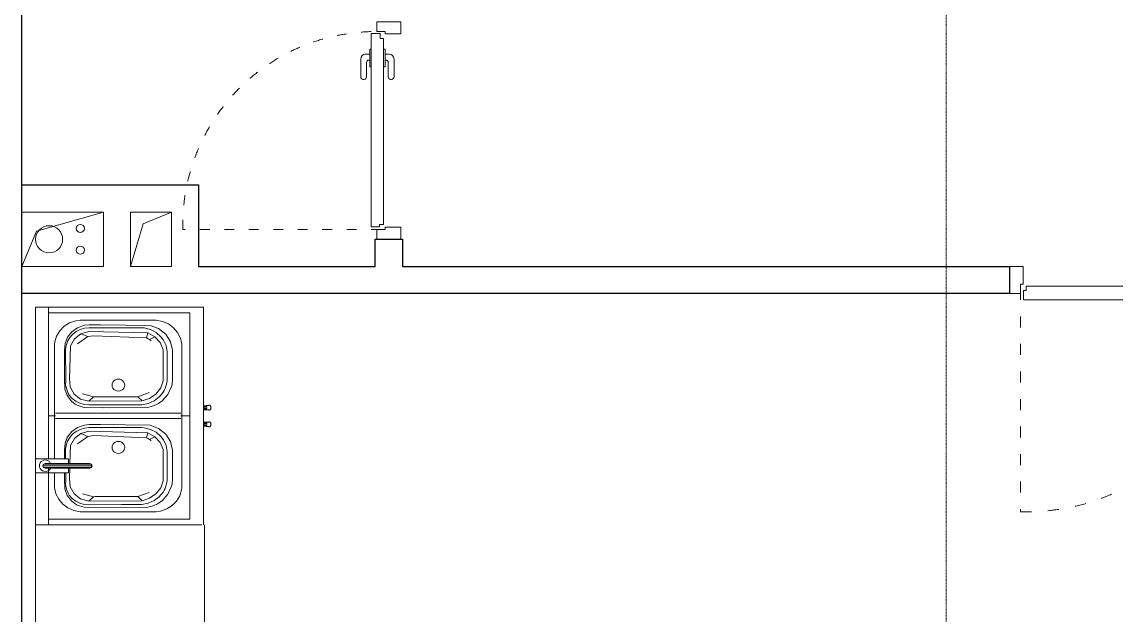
# Model space of a CAD drawing. Header units: millimetres. Extents: x 220309 to 250673, y 235861 to 255830.
# Drawn here: x 239499 to 243524, y 242315 to 244498 of the extents above; entities that cross this region are included whole.
import ezdxf

# ---------------------------------------------------------------- set-up
doc = ezdxf.new("R2010")
doc.units = ezdxf.units.MM
doc.linetypes.add('ACAD_ISO03W100', pattern=[30, 12, -18])
doc.linetypes.add('DASHDOTX2', pattern=[2, 1, -0.5, 0, -0.5])
for name, color, linetype, lineweight in [('Axes', 40, 'DASHDOTX2', 9), ('canel', 4, 'Continuous', 9), ('Door', 59, 'Continuous', 9), ('furniture', 46, 'Continuous', 9), ('Shaft', 7, 'Continuous', 9), ('Wall', 5, 'Continuous', 30)]:
    doc.layers.add(name, color=color, linetype=linetype, lineweight=lineweight)

# ---------------------------------------------------------------- blocks, each defined once
blk = doc.blocks.new('q1')
at = {"layer": 'Door', "lineweight": 9}
for p, q in [((-680.8983803042584, 70.03695458360542), (-680.8983803042584, 85.97032976709832)), ((-663.1206025267393, 103.7481075432204), (-597.3866007966362, 103.7481075432204)), ((-659.6067518843711, 73.55919773132135), (-659.6067518843711, 70.03695458360542)), ((-597.3866007966362, 82.4480866193824), (-650.7178629958444, 82.4480866193824)), ((-588.4977119076439, 94.85921865515934), (-588.4977119076439, 91.33697550744341)), ((-45.3186268131621, 64.6073445864073), (-756.6545254928433, 64.60734458640746)), ((-756.6545254928433, 64.60734458640746), (-756.6544444384426, 31.82689241320423)), ((-699.8467512512952, 64.79669883475233), (-699.8467512512952, 70.03695458360542)), ((-699.8467512512952, 70.03695458360542), (-635.076889256984, 70.03695458360542)), ((-635.076889256984, 70.03695458360542), (-635.076889256984, 64.79669883475233)), ((-45.3186268131621, 64.6073445864073), (-45.31862681316211, 34.32070844993508)), ((-756.6544444384426, 31.82689241320423), (-738.8766666609235, 31.82697345503203)), ((-738.8766666609235, 31.82697345503203), (-738.8765451093577, 20.16290014237693)), ((-54.20751570168883, 20.16290014237678), (-738.8765451093577, 20.16290014237693)), ((-699.8467512512952, 14.0489589553379), (-699.8467512512952, 20.16290014237692)), ((-635.076889256984, 14.04895895533789), (-699.8467512512952, 14.0489589553379)), ((-680.8983803042584, 14.0489589553379), (-680.8983803042584, -1.057007424528102)), ((-659.6067518843711, 11.35412461124886), (-659.6067518843711, 14.04895895533789)), ((-597.3866007966362, 2.465235721325161), (-650.7178629958444, 2.465235721325172)), ((-635.076889256984, 20.11662350595522), (-635.076889256984, 14.04895895533789)), ((-45.31862681316211, 34.32070844993508), (-54.20751570168882, 34.32070844993508)), ((-54.20751570168882, 34.32070844993508), (-54.20751570168883, 20.16290014237678)), ((-663.1206025267393, -18.83478520251284), (-597.3866007966362, -18.83478520251286)), ((-588.4977119076439, -9.945896314451815), (-588.4977119076439, -6.423653166735889))]:
    blk.add_line(p, q, dxfattribs=at)
at = {"layer": 'Door', "linetype": 'ACAD_ISO03W100', "lineweight": 9, "ltscale": 3}
blk.add_lwpolyline([(-35.55555555596948, 29.02521916665137), (-35.55555555596948, 757.9042582325454)], dxfattribs=at)
at = {"layer": 'Door', "lineweight": 9}
for points in [[(-799.9999999925494, 44.44444444403052), (-764.4444444365799, 44.44444444403052), (-764.4444444365799, 13.60599388927221), (-755.5555555485189, 13.60599388927221), (-755.5555555485189, -44.44444444403053), (-799.9999999925494, -44.44444444403052)], [(0, 44.44444444403052), (-35.55555555596948, 44.44444444403052), (-35.55555555596948, 13.60599388927221), (-44.44444444403052, 13.60599388927221), (-44.44444444403052, -44.44444444403053), (0, -44.44444444403052)]]:
    blk.add_lwpolyline(points, close=True, dxfattribs=at)
at = {"layer": 'Door', "linetype": 'ACAD_ISO03W100', "lineweight": 9, "ltscale": 3}
blk.add_arc((-53.33798130787909, 47.01552033424377), 711.1111111044901, 88.56708164784959, 180.2071576609103, dxfattribs=at)
at = {"layer": 'Door', "lineweight": 9}
for centre, radius, start, end in [((-663.1206025267393, 85.97032976709832), 17.77777777761221, 90, 180), ((-650.7178629958444, 73.55919773132135), 8.888888888806106, 90, 180), ((-597.3866007966362, 94.85921865515937), 8.888888888806106, 0, 90), ((-597.3866007966362, 91.33697550744344), 8.888888888806106, 270, 0), ((-650.7178629958444, 11.35412461124886), 8.888888888806106, 180, 270), ((-597.3866007966362, -6.423653166735887), 8.888888888806106, 0, 90), ((-663.1206025267393, -1.057007424528106), 17.77777777761221, 180, 270), ((-597.3866007966362, -9.945896314451813), 8.888888888806106, 270, 0)]:
    blk.add_arc(centre, radius, start, end, dxfattribs=at)
blk = doc.blocks.new('1151')
at = {"color": 0}
for p, q in [((1606.424703599885, 173.1057372000068), (-1589.716710201465, 173.105737199774)), ((806.4247035998851, -438.8671583989635), (806.4247035998851, 173.1057372000068)), ((997.7809507995844, 51.59317679982632), (997.7809507995844, 173.1057372000068)), ((1049.106320000254, 51.59214000031352), (1049.106320000254, 173.1057372000068)), ((1606.424703599885, -445.3325243992731), (1606.424703599885, 173.1057372000068)), ((1015.665080799721, 125.5330547997728), (806.4247035998851, 125.5330547997728)), ((827.2589079998434, -394.1969111990184), (827.2589079998434, 125.5330547997728)), ((1002.057891200297, 137.1588228000328), (1002.78658880014, 142.6959287999198)), ((1002.78658880014, 131.622742800042), (1002.057891200297, 137.1588228000328)), ((1002.78658880014, 142.6959287999198), (1004.923260799609, 147.8555532004684)), ((1004.923260799609, 126.4633667999879), (1002.78658880014, 131.622742800042)), ((1004.923260799609, 147.8555532004684), (1008.321642800234, 152.2851948002353)), ((1008.321642800234, 122.0324507998303), (1004.923260799609, 126.4633667999879)), ((1008.321642800234, 152.2851948002353), (1012.751273600385, 155.6853695996106)), ((1014.889230799861, 116.992689969833), (1008.321642800234, 122.0324507998303)), ((1012.751273600385, 155.6853695996106), (1017.908586800098, 157.8223008001223)), ((1014.876357199624, 77.81358959991485), (1014.876357199624, 137.1318995950278)), ((1014.889230799861, 137.1629376001656), (1017.397206800059, 143.2096199998632)), ((1017.397206800059, 143.2096199998632), (1016.349984800443, 140.6846556002274)), ((1017.38355560042, 94.56962759979069), (1017.38355560042, 143.2073737023165)), ((1017.397206800059, 143.2096199998632), (1023.44672960043, 145.7145071998239)), ((1017.908586800098, 157.8223008001223), (1023.44672960043, 158.5509983999655)), ((1023.44672960043, 145.7145071998239), (1020.273397999816, 144.40232880041)), ((1023.433078399859, 95.68431720044464), (1023.433078399859, 145.7088624035241)), ((1023.44672960043, 158.5509983999655), (1028.97868399974, 157.8223008001223)), ((1023.44672960043, 145.7145071998239), (1029.494438000023, 143.2075680000708)), ((1029.494438000023, 143.2075680000708), (1026.501358400099, 144.4489307999611)), ((1028.97868399974, 157.8223008001223), (1034.135997200385, 155.6853695996106)), ((1029.494438000023, 143.2075680000708), (1029.494438000023, 120.3028739998117)), ((1031.998299200088, 137.1557232001796), (1029.494438000023, 143.2075680000708)), ((1031.998299200088, 137.1557232001796), (1030.700020399876, 140.2943003997207)), ((1031.998299200088, 115.82997839991), (1031.998299200088, 137.1557232001796)), ((1034.135997200385, 155.6853695996106), (1038.565887199715, 152.2851948002353)), ((1038.565887199715, 122.0324507998303), (1034.135997200385, 118.6332911998034)), ((1038.565887199715, 152.2851948002353), (1041.964010000229, 147.8555532004684)), ((1041.964010000229, 126.4633667999879), (1038.565887199715, 122.0324507998303)), ((1041.964010000229, 147.8555532004684), (1044.100681999698, 142.6959287999198)), ((1044.100681999698, 131.622742800042), (1041.964010000229, 126.4633667999879)), ((1044.100681999698, 142.6959287999198), (1044.829638799653, 137.1588228000328)), ((1044.829638799653, 137.1588228000328), (1044.100681999698, 131.622742800042)), ((1049.106320000254, 125.53201800026), (1606.424703599885, 125.53201800026)), ((1206.424703599885, 102.7970136003569), (1206.424703599885, 125.53201800026)), ((1585.318339200691, -394.1969111990184), (1585.318339200691, 125.53201800026)), ((882.42888319958, 72.60143399983644), (899.997815599665, 87.41649600025266)), ((899.997815599665, 87.41649600025266), (920.2614128002897, 97.65773640014231)), ((920.2614128002897, 97.65773640014231), (942.179915599525, 102.7970136003569)), ((942.179915599525, 102.7970136003569), (997.7809507995844, 102.7970136003569)), ((1017.37196720019, 79.46849520038813), (1017.38355560042, 94.56962759979069)), ((1023.42148999963, 80.15187599975616), (1023.433078399859, 95.68431720044464)), ((1029.480797600001, 94.56525360047817), (1029.469209199771, 79.4633435998112)), ((1029.494438000023, 120.3028739998117), (1029.480797600001, 108.3341303998604)), ((1029.480797600001, 108.3341303998604), (1029.480797600001, 94.56525360047817)), ((1031.974085600115, 77.80638600047678), (1031.985674000345, 91.86751080024987)), ((1031.985674000345, 104.6870136000216), (1031.998299200088, 115.82997839991)), ((1031.985674000345, 91.86751080024987), (1031.985674000345, 104.6870136000216)), ((1034.135997200385, 118.6332911998034), (1031.998299200088, 117.744170400314)), ((1193.287464800291, 102.7970136003569), (1049.106320000254, 102.7970136003569)), ((1206.873778400011, 102.7898099999875), (1193.287464800291, 102.7970136003569)), ((1196.501987599768, -361.5142211997882), (1196.501987599768, 99.35461079981178)), ((1206.424703599885, 102.7970136003569), (1206.424703599885, 99.35461079981178)), ((1471.117281200364, 102.7970136003569), (1206.424703599885, 102.7970136003569)), ((1206.873778400011, 99.35461079981178), (1206.873778400011, 102.7898099999875)), ((1216.345108400099, -361.5142211997882), (1216.345108400099, 99.35461079981178)), ((1478.612103200518, 101.8131443997845), (1471.117281200364, 102.7970136003569)), ((1500.259461199865, 95.23704599961638), (1478.612103200518, 101.8131443997845)), ((1519.939836800099, 83.48897880036384), (1500.259461199865, 95.23704599961638)), ((1536.470057600178, 67.27624560054392), (1519.939836800099, 83.48897880036384)), ((858.7975436002016, 32.48648640047759), (868.4563292004168, 53.97240599989891)), ((868.4563292004168, 53.97240599989891), (882.42888319958, 72.60143399983644)), ((882.9245491996408, 27.08327880036086), (893.6022284002975, 40.94278919976205)), ((893.6022284002975, 40.94278919976205), (913.9935464002192, 56.85064920037985)), ((903.1850576000288, 38.03930640034378), (915.488028800115, 48.69484560005367)), ((913.9935464002192, 56.85064920037985), (937.9253743998706, 65.60254800040275)), ((915.488028800115, 48.69484560005367), (922.3782559996471, 53.01272880006582)), ((945.9377539996058, 45.82715400028974), (919.9019563999027, 31.34193480014801)), ((922.3782559996471, 53.01272880006582), (937.1734891999513, 59.32077120058239)), ((937.1734891999513, 59.32077120058239), (952.7816276000813, 62.34990120027214)), ((937.9253743998706, 65.60254800040275), (976.7147516002879, 66.40617599990219)), ((975.929915599525, 48.31606800016016), (945.9377539996058, 45.82715400028974)), ((952.7816276000813, 62.34990120027214), (968.7245119996369, 62.00718479976058)), ((968.7245119996369, 62.00718479976058), (997.7809507995844, 62.03653919976205)), ((1014.854217199609, 47.08011600002646), (975.929915599525, 48.31606800016016)), ((976.7147516002879, 66.40617599990219), (997.7809507995844, 66.40617599990219)), ((998.6553943995386, 51.59214000031352), (997.7809507995844, 51.59317679982632)), ((1014.859617199749, 51.59214000031352), (998.6553943995386, 51.59214000031352)), ((1014.848039600067, 33.09185880050063), (1014.859617199749, 47.91335760056973)), ((1014.859617199749, 62.99209079984576), (1014.876357199624, 77.81358959991485)), ((1014.859617199749, 47.91335760056973), (1014.859617199749, 62.99209079984576)), ((1017.359093599953, 47.35433880053461), (1017.37196720019, 63.54904680047184)), ((1017.359093599953, 31.43489040061831), (1017.359093599953, 47.35433880053461)), ((1017.37196720019, 63.54904680047184), (1017.37196720019, 79.46849520038813)), ((1023.407838799991, 47.12028119992465), (1023.42148999963, 63.77795280050486)), ((1023.407838799991, 30.74609880056232), (1023.407838799991, 47.12028119992465)), ((1023.42148999963, 63.77795280050486), (1023.42148999963, 80.15187599975616)), ((1029.469209199771, 63.54363599978387), (1029.456335600466, 47.34892799984664)), ((1029.456335600466, 47.34892799984664), (1029.456335600466, 31.42949040047824)), ((1029.469209199771, 79.4633435998112), (1029.469209199771, 63.54363599978387)), ((1097.635601599701, 44.44957080017775), (1031.961211999878, 46.53577440045774)), ((1031.962508000434, 47.90588400047272), (1031.974085600115, 62.98487639985979)), ((1031.962508000434, 33.08438520040363), (1031.962508000434, 47.90588400047272)), ((1031.974085600115, 62.98487639985979), (1031.974085600115, 77.80638600047678)), ((1031.974085600115, 51.59214000031352), (1036.274980399758, 51.59214000031352)), ((1036.274980399758, 51.59214000031352), (1041.589617200196, 51.59214000031352)), ((1041.589617200196, 51.59214000031352), (1045.668031999841, 51.59214000031352)), ((1045.668031999841, 51.59214000031352), (1048.231876400299, 51.59214000031352)), ((1048.231876400299, 51.59214000031352), (1049.106320000254, 51.59214000031352)), ((1049.106320000254, 66.40617599990219), (1081.033798400313, 66.40617599990219)), ((1049.106320000254, 62.08829279989004), (1083.381610400043, 62.12305800057948)), ((1081.033798400313, 66.40617599990219), (1105.817919200286, 64.29989519994706)), ((1083.381610400043, 62.12305800057948), (1098.859198399819, 60.02526600006968)), ((1122.937539200299, 29.68188840057701), (1097.635601599701, 44.44957080017775)), ((1098.859198399819, 60.02526600006968), (1113.694348400459, 54.90065519977361)), ((1105.817919200286, 64.29989519994706), (1129.069714399986, 54.9606600003317)), ((1113.694348400459, 54.90065519977361), (1127.437985599972, 46.87875000014901)), ((1117.494414799847, 59.60967119969428), (1121.667848000303, 58.56889680027962)), ((1118.965720400214, 59.24275199975818), (1117.494414799847, 59.60967119969428)), ((1121.667848000303, 58.56889680027962), (1118.965720400214, 59.24275199975818)), ((1123.018906399608, 58.23132119979709), (1121.667848000303, 58.56889680027962)), ((1127.905334000476, 56.44664280023426), (1123.018906399608, 58.23132119979709)), ((1127.437985599972, 46.87875000014901), (1139.456171600148, 36.32853240054101)), ((1129.220342000015, 55.96693919971585), (1127.905334000476, 56.44664280023426)), ((1129.069714399986, 54.9606600003317), (1148.948356400244, 39.12566759996116)), ((1129.220342000015, 55.96693919971585), (1129.653962000273, 54.49459679983556)), ((1130.310828800313, 53.97136920038611), (1129.220342000015, 55.96693919971585)), ((1250.194241600111, 27.08327880036086), (1260.870635599829, 40.94278919976205)), ((1260.870635599829, 40.94278919976205), (1281.262968800031, 56.85064920037985)), ((1270.453713200055, 38.03930640034378), (1282.757710400038, 48.69484560005367)), ((1281.262968800031, 56.85064920037985), (1305.195055999793, 65.60254800040275)), ((1282.757710400038, 48.69484560005367), (1289.647948400118, 53.01272880006582)), ((1313.20743560046, 45.82715400028974), (1287.171389600262, 31.34193480014801)), ((1289.647948400118, 53.01272880006582), (1320.05131999962, 62.34990120027214)), ((1305.195055999793, 65.60254800040275), (1343.98443320021, 66.40617599990219)), ((1343.199597200379, 48.31606800016016), (1313.20743560046, 45.82715400028974)), ((1320.05131999962, 62.34990120027214), (1335.993945199996, 62.00718479976058)), ((1335.993945199996, 62.00718479976058), (1450.65232880041, 62.12305800057948)), ((1464.905283200555, 44.44957080017775), (1343.199597200379, 48.31606800016016)), ((1343.98443320021, 66.40617599990219), (1448.303480000235, 66.40617599990219)), ((1448.303480000235, 66.40617599990219), (1473.087611599825, 64.29989519994706)), ((1450.65232880041, 62.12305800057948), (1466.128631600179, 60.02526600006968)), ((1490.207231599838, 29.68188840057701), (1464.905283200555, 44.44957080017775)), ((1466.128631600179, 60.02526600006968), (1480.964030000381, 54.90065519977361)), ((1473.087611599825, 64.29989519994706), (1496.339147600345, 54.9606600003317)), ((1480.964030000381, 54.90065519977361), (1494.707678000443, 46.87875000014901)), ((1494.707678000443, 46.87875000014901), (1506.725853200071, 36.32853240054101)), ((1496.339147600345, 54.9606600003317), (1516.218048799783, 39.12566759996116)), ((1549.048288400285, 47.38497840054333), (1536.470057600178, 67.27624560054392)), ((1556.91518120002, 25.0138151999563), (1549.048288400285, 47.38497840054333)), ((853.9502552002668, 9.246290400624275), (858.7975436002016, 32.48648640047759)), ((853.9502552002668, -271.4059007996693), (853.9502552002668, 9.246290400624275)), ((870.3442556001246, -6.052860000170767), (878.5981663996354, 19.32169680017978)), ((878.5981663996354, 19.32169680017978), (882.9245491996408, 27.08327880036086)), ((881.2938572000712, -6.197569199837744), (885.7067480003461, 9.984513600356877)), ((885.7067480003461, 9.984513600356877), (893.1338539998978, 24.99398639984429)), ((893.1338539998978, 24.99398639984429), (903.1850576000288, 38.03930640034378)), ((901.3563475999981, 7.24866840057075), (893.1971960002556, -22.62222000025213)), ((919.9019563999027, 31.34193480014801), (901.3563475999981, 7.24866840057075)), ((909.1926007997245, -39.7745423996821), (920.1445135995746, 0.2804112005978823)), ((1014.833103200421, -4.931744399480522), (1014.848039600067, 6.210971999913454)), ((1014.848039600067, 6.210971999913454), (1014.848039600067, 33.09185880050063)), ((1017.346479199827, 16.33272119984031), (1017.359093599953, 31.43489040061831)), ((1017.346479199827, -9.404639999382198), (1017.346479199827, 16.33272119984031)), ((1023.395224399865, 15.21366840042174), (1023.407838799991, 30.74609880056232)), ((1023.395224399865, -11.25883799977601), (1023.395224399865, 15.21366840042174)), ((1029.456335600466, 31.42949040047824), (1029.444747200236, 16.32860640063882)), ((1029.444747200236, 16.32860640063882), (1029.444747200236, -9.40901399962604)), ((1031.950919600204, 19.02428640052676), (1031.962508000434, 33.08438520040363)), ((1031.950919600204, -4.939207199960947), (1031.950919600204, 19.02428640052676)), ((1131.230589199811, -19.53282599989325), (1104.264468800277, 18.54973440058529)), ((1141.309343599714, 6.137067600153387), (1122.937539200299, 29.68188840057701)), ((1141.309343599714, 6.137067600153387), (1131.230589199811, -19.53282599989325)), ((1139.456171600148, 36.32853240054101), (1149.406179199927, 23.58576359972358)), ((1150.244572400116, -22.91524560004473), (1141.309343599714, 6.137067600153387)), ((1148.948356400244, 39.12566759996116), (1163.882639599964, 18.04762080032378)), ((1149.406179199927, 23.58576359972358), (1156.972324400209, 9.013258799910545)), ((1156.972324400209, 9.013258799910545), (1161.804935599677, -6.71642279997468)), ((1163.882639599964, 18.04762080032378), (1172.691443599761, -6.605701199732721)), ((1237.613688800484, -6.052860000170767), (1245.868884800002, 19.32169680017978)), ((1245.868884800002, 19.32169680017978), (1250.194241600111, 27.08327880036086)), ((1248.562512800098, -6.197569199837744), (1252.976440399885, 9.984513600356877)), ((1252.976440399885, 9.984513600356877), (1260.404572400265, 24.99398639984429)), ((1260.404572400265, 24.99398639984429), (1270.453713200055, 38.03930640034378)), ((1268.625780800358, 7.24866840057075), (1260.466888399795, -22.62222000025213)), ((1287.171389600262, 31.34193480014801), (1268.625780800358, 7.24866840057075)), ((1276.462293200195, -39.7745423996821), (1287.413946799934, 0.2804112005978823)), ((1498.500270799734, -19.53282599989325), (1471.533901999705, 18.54973440058529)), ((1508.578766000457, 6.137067600153387), (1490.207231599838, 29.68188840057701)), ((1508.578766000457, 6.137067600153387), (1498.500270799734, -19.53282599989325)), ((1506.725853200071, 36.32853240054101), (1516.675612400286, 23.58576359972358)), ((1517.514264800586, -22.91524560004473), (1508.578766000457, 6.137067600153387)), ((1516.218048799783, 39.12566759996116), (1531.152332000435, 18.04762080032378)), ((1516.675612400286, 23.58576359972358), (1524.242016799748, 9.013258799910545)), ((1524.242016799748, 9.013258799910545), (1529.074628000148, -6.71642279997468)), ((1531.152332000435, 18.04762080032378), (1539.961136000231, -6.605701199732721)), ((1559.349512000568, 9.246290400624275), (1556.91518120002, 25.0138151999563)), ((1559.349512000568, -271.4059007996693), (1559.349512000568, 9.246290400624275)), ((869.5869811996818, -99.07649999950081), (870.3442556001246, -6.052860000170767)), ((880.0156664000824, -22.98708719946444), (881.2938572000712, -6.197569199837744)), ((880.5788000002503, -143.8288811994717), (880.0156664000824, -22.98708719946444)), ((894.5008747996762, -218.7856007991359), (893.1971960002556, -22.62222000025213)), ((893.1971960002556, -22.62222000025213), (909.1926007997245, -39.7745423996821)), ((909.6640747999772, -46.84089600015432), (909.1926007997245, -39.7745423996821)), ((1014.833103200421, -26.25748919975013), (1014.833103200421, -4.931744399480522)), ((1017.332838799805, -32.30932320002466), (1014.833103200421, -26.25748919975013)), ((1017.332838799805, -19.1638439996168), (1017.346479199827, -9.404639999382198)), ((1017.332838799805, -32.30932320002466), (1017.332838799805, -19.1638439996168)), ((1023.380288000219, -34.81755839940161), (1017.332838799805, -32.30932320002466)), ((1023.380288000219, -21.29741640016437), (1023.395224399865, -11.25883799977601)), ((1023.380288000219, -34.81755839940161), (1023.380288000219, -21.29741640016437)), ((1029.430069999769, -32.31370799988508), (1023.380288000219, -34.81755839940161)), ((1029.444747200236, -9.40901399962604), (1029.430069999769, -19.16899560019374)), ((1029.430069999769, -19.16899560019374), (1029.430069999769, -32.31370799988508)), ((1029.430069999769, -32.31370799988508), (1031.938045999967, -26.26496279984713)), ((1031.938045999967, -14.02533360011876), (1031.950919600204, -4.939207199960947)), ((1031.938045999967, -26.26496279984713), (1031.938045999967, -14.02533360011876)), ((1134.606820399873, -39.89144159946591), (1126.500459199771, -235.0835567992181)), ((1131.230589199811, -19.53282599989325), (1134.606820399873, -39.89144159946591)), ((1150.244572400116, -22.91524560004473), (1144.691503999755, -240.441447599791)), ((1161.804935599677, -6.71642279997468), (1163.783506399952, -23.12612640019506)), ((1163.783506399952, -23.12612640019506), (1163.67484760005, -218.371031999588)), ((1172.691443599761, -6.605701199732721), (1174.793350400403, -24.038424000144)), ((1174.793350400403, -24.038424000144), (1174.677477199584, -32.88430439960212)), ((1174.677477199584, -32.88430439960212), (1174.677477199584, -65.98027799930423)), ((1236.856662800536, -99.07649999950081), (1237.613688800484, -6.052860000170767)), ((1247.285348000005, -22.98708719946444), (1248.562512800098, -6.197569199837744)), ((1247.849518399686, -143.8288811994717), (1247.285348000005, -22.98708719946444)), ((1261.769282000139, -218.7856007991359), (1260.466888399795, -22.62222000025213)), ((1260.466888399795, -22.62222000025213), (1276.462293200195, -39.7745423996821)), ((1276.933497199789, -46.84089600015432), (1276.462293200195, -39.7745423996821)), ((1501.876253600232, -39.89144159946591), (1493.769892400131, -235.0835567992181)), ((1498.500270799734, -19.53282599989325), (1501.876253600232, -39.89144159946591)), ((1517.514264800586, -22.91524560004473), (1511.961185600609, -240.441447599791)), ((1529.074628000148, -6.71642279997468), (1531.053198800422, -23.12612640019506)), ((1531.053198800422, -23.12612640019506), (1530.944529199973, -218.371031999588)), ((1539.961136000231, -6.605701199732721), (1542.063042799942, -24.038424000144)), ((1542.063042799942, -24.038424000144), (1541.947169600055, -32.88430439960212)), ((1541.947169600055, -32.88430439960212), (1541.947169600055, -65.98027799930423)), ((909.6640747999772, -202.8818555995822), (909.6640747999772, -46.84089600015432)), ((1174.677477199584, -65.98027799930423), (1172.484677599743, -248.3832815997303)), ((1237.058017999865, -74.38404959999025), (1236.030624800362, -76.72542480006814)), ((1276.933497199789, -202.8818555995822), (1276.933497199789, -46.84089600015432)), ((1541.947169600055, -65.98027799930423), (1539.754370000214, -248.3832815997303)), ((870.7364251995459, -239.8255343995988), (869.5869811996818, -99.07649999950081)), ((1069.355240000412, -125.7936263997108), (1071.561690799892, -120.144762000069)), ((1071.561690799892, -120.144762000069), (1075.072857200168, -115.2943847998977)), ((1075.072857200168, -115.2943847998977), (1079.646948800422, -111.5723375994712)), ((1079.646948800422, -111.5723375994712), (1084.974200000055, -109.2319883992895)), ((1084.974200000055, -109.2319883992895), (1090.691547200084, -108.434537999332)), ((1090.691547200084, -108.434537999332), (1096.40916439984, -109.2319883992895)), ((1096.40916439984, -109.2319883992895), (1101.736415600404, -111.5723375994712)), ((1101.736415600404, -111.5723375994712), (1106.311533199623, -115.2943847998977)), ((1106.311533199623, -115.2943847998977), (1109.821662800387, -120.144762000069)), ((1109.821662800387, -120.144762000069), (1112.027854399756, -125.7936263997108)), ((1238.007143599913, -239.8255343995988), (1236.856662800536, -99.07649999950081)), ((1298.650644799695, -125.7936263997108), (1300.858121600002, -120.144762000069)), ((1300.858121600002, -120.144762000069), (1304.368251199834, -115.2943847998977)), ((1304.368251199834, -115.2943847998977), (1308.943368799985, -111.5723375994712)), ((1308.943368799985, -111.5723375994712), (1314.270619999617, -109.2319883992895)), ((1314.270619999617, -109.2319883992895), (1319.987978000194, -108.434537999332)), ((1319.987978000194, -108.434537999332), (1325.704558400437, -109.2319883992895)), ((1325.704558400437, -109.2319883992895), (1331.032846400514, -111.5723375994712)), ((1331.032846400514, -111.5723375994712), (1335.606927200221, -115.2943847998977)), ((1335.606927200221, -115.2943847998977), (1339.118093600497, -120.144762000069)), ((1339.118093600497, -120.144762000069), (1341.324285199866, -125.7936263997108)), ((880.5788000002503, -218.3700059996918), (880.5788000002503, -143.8288811994717)), ((1068.602339600213, -131.8549859998748), (1069.355240000412, -125.7936263997108)), ((1069.355240000412, -137.9173823995516), (1068.602339600213, -131.8549859998748)), ((1071.561690799892, -143.5662468001246), (1069.355240000412, -137.9173823995516)), ((1075.072857200168, -148.4168723998591), (1071.561690799892, -143.5662468001246)), ((1079.646948800422, -152.1386711997911), (1075.072857200168, -148.4168723998591)), ((1084.974200000055, -154.4790095994249), (1079.646948800422, -152.1386711997911)), ((1090.691547200084, -155.2764707999304), (1084.974200000055, -154.4790095994249)), ((1096.40916439984, -154.4790095994249), (1090.691547200084, -155.2764707999304)), ((1101.736415600404, -152.1386711997911), (1096.40916439984, -154.4790095994249)), ((1106.311533199623, -148.4168723998591), (1101.736415600404, -152.1386711997911)), ((1109.821662800387, -143.5662468001246), (1106.311533199623, -148.4168723998591)), ((1112.027854399756, -137.9173823995516), (1109.821662800387, -143.5662468001246)), ((1112.027854399756, -125.7936263997108), (1112.781024799682, -131.8549859998748)), ((1112.781024799682, -131.8549859998748), (1112.027854399756, -137.9173823995516)), ((1247.849518399686, -218.3700059996918), (1247.849518399686, -143.8288811994717)), ((1297.898759599775, -131.8549859998748), (1298.650644799695, -125.7936263997108)), ((1298.650644799695, -137.9173823995516), (1297.898759599775, -131.8549859998748)), ((1300.858121600002, -143.5662468001246), (1298.650644799695, -137.9173823995516)), ((1304.368251199834, -148.4168723998591), (1300.858121600002, -143.5662468001246)), ((1308.943368799985, -152.1386711997911), (1304.368251199834, -148.4168723998591)), ((1314.270619999617, -154.4790095994249), (1308.943368799985, -152.1386711997911)), ((1319.987978000194, -155.2764707999304), (1314.270619999617, -154.4790095994249)), ((1325.704558400437, -154.4790095994249), (1319.987978000194, -155.2764707999304)), ((1331.032846400514, -152.1386711997911), (1325.704558400437, -154.4790095994249)), ((1335.606927200221, -148.4168723998591), (1331.032846400514, -152.1386711997911)), ((1339.118093600497, -143.5662468001246), (1335.606927200221, -148.4168723998591)), ((1341.324285199866, -137.9173823995516), (1339.118093600497, -143.5662468001246)), ((1341.324285199866, -125.7936263997108), (1342.077444800176, -131.8549859998748)), ((1342.077444800176, -131.8549859998748), (1341.324285199866, -137.9173823995516)), ((874.7865116000175, -256.098261599429), (870.7364251995459, -239.8255343995988)), ((885.4726903997362, -241.5594851998612), (880.5788000002503, -218.3700059996918)), ((894.5008747996762, -218.7856007991359), (909.6640747999772, -202.8818555995822)), ((903.5308627998456, -246.451053599827), (894.5008747996762, -218.7856007991359)), ((909.6640747999772, -202.8818555995822), (925.3450808003545, -245.626311599277)), ((1119.960162799805, -246.5996291991323), (1123.451241199859, -240.9824411999434)), ((1123.451241199859, -240.9824411999434), (1126.500459199771, -235.0835567992181)), ((1126.500459199771, -235.0835567992181), (1144.691503999755, -240.441447599791)), ((1144.691503999755, -240.441447599791), (1130.243361200206, -265.879346399568)), ((1162.946139199659, -226.3908851994202), (1157.16441319976, -249.6110039995983)), ((1163.67484760005, -218.371031999588), (1162.946139199659, -226.3908851994202)), ((1242.056204000488, -256.098261599429), (1238.007143599913, -239.8255343995988)), ((1252.743408800103, -241.5594851998612), (1247.849518399686, -218.3700059996918)), ((1261.769282000139, -218.7856007991359), (1276.933497199789, -202.8818555995822)), ((1270.79952920042, -246.451053599827), (1261.769282000139, -218.7856007991359)), ((1276.933497199789, -202.8818555995822), (1292.614773199894, -245.626311599277)), ((1487.229844399728, -246.5996291991323), (1490.720922799781, -240.9824411999434)), ((1490.720922799781, -240.9824411999434), (1493.769892400131, -235.0835567992181)), ((1493.769892400131, -235.0835567992181), (1511.961185600609, -240.441447599791)), ((1511.961185600609, -240.441447599791), (1497.513053599745, -265.879346399568)), ((1530.21583160013, -226.3908851994202), (1524.433846400119, -249.6110039995983)), ((1530.944529199973, -218.371031999588), (1530.21583160013, -226.3908851994202)), ((856.3822640003636, -287.1736847991124), (853.9502552002668, -271.4059007996693)), ((877.6616660002619, -263.9419775996357), (874.7865116000175, -256.098261599429)), ((881.0914652002975, -271.5441731996834), (877.6616660002619, -263.9419775996357)), ((885.0612212000415, -278.8711091997102), (881.0914652002975, -271.5441731996834)), ((894.5008747996762, -292.4512451998889), (885.0612212000415, -278.8711091997102)), ((895.1461532004178, -262.9949255995452), (885.4726903997362, -241.5594851998612)), ((909.1040300000459, -281.5858511999249), (895.1461532004178, -262.9949255995452)), ((919.9282219996676, -270.0697787990794), (903.5308627998456, -246.451053599827)), ((914.5808827998117, -286.9720703996718), (909.1040300000459, -281.5858511999249)), ((942.2033407995477, -287.4551219996065), (919.9282219996676, -270.0697787990794)), ((1130.243361200206, -265.879346399568), (1108.93357880041, -285.0735815996304)), ((1119.960162799805, -246.5996291991323), (1116.064300400205, -251.879511599429)), ((1130.243361200206, -265.879346399568), (1119.960162799805, -246.5996291991323)), ((1146.239802800119, -270.7384823998436), (1130.885809999891, -288.3949703993276)), ((1160.597301200032, -279.9500075997785), (1139.843178800307, -305.8552547991276)), ((1157.16441319976, -249.6110039995983), (1146.239802800119, -270.7384823998436)), ((1172.484677599743, -248.3832815997303), (1160.597301200032, -279.9500075997785)), ((1244.93109919969, -263.9419775996357), (1242.056204000488, -256.098261599429)), ((1248.360120800324, -271.5441731996834), (1244.93109919969, -263.9419775996357)), ((1252.330902799964, -278.8711091997102), (1248.360120800324, -271.5441731996834)), ((1261.769282000139, -292.4522711997852), (1252.330902799964, -278.8711091997102)), ((1262.415845599957, -262.9949255995452), (1252.743408800103, -241.5594851998612)), ((1276.373452399857, -281.5858511999249), (1262.415845599957, -262.9949255995452)), ((1287.197903600522, -270.0697787990794), (1270.79952920042, -246.451053599827)), ((1281.850575200282, -286.9720703996718), (1276.373452399857, -281.5858511999249)), ((1309.472773999907, -287.4551219996065), (1287.197903600522, -270.0697787990794)), ((1497.513053599745, -265.879346399568), (1476.203001200222, -285.0735815996304)), ((1487.229844399728, -246.5996291991323), (1483.333733600564, -251.879511599429)), ((1497.513053599745, -265.879346399568), (1487.229844399728, -246.5996291991323)), ((1513.509484400042, -270.7384823998436), (1498.155491599813, -288.3949703993276)), ((1527.866982799955, -279.9500075997785), (1507.112871199846, -305.8552547991276)), ((1524.433846400119, -249.6110039995983), (1513.509484400042, -270.7384823998436)), ((1539.754370000214, -248.3832815997303), (1527.866982799955, -279.9500075997785)), ((1554.500938399695, -294.6461075991392), (1559.349512000568, -271.4059007996693)), ((864.2501935996115, -309.544599599205), (856.3822640003636, -287.1736847991124)), ((876.8284243997186, -329.4348299996927), (864.2501935996115, -309.544599599205)), ((918.5181956002489, -314.3445083992556), (894.5008747996762, -292.4512451998889)), ((920.4334244001657, -291.9133403990418), (914.5808827998117, -286.9720703996718)), ((947.5885340003297, -327.6916127996519), (918.5181956002489, -314.3445083992556)), ((926.6371711995453, -296.3852099999785), (920.4334244001657, -291.9133403990418)), ((933.1424540001899, -300.3477515997365), (926.6371711995453, -296.3852099999785)), ((939.8913200004026, -303.7700771996751), (933.1424540001899, -300.3477515997365)), ((961.3005055999383, -310.6814291998744), (939.8913200004026, -303.7700771996751)), ((968.2950176000595, -297.0307367993519), (942.2033407995477, -287.4551219996065)), ((968.7245119996369, -311.8300955994055), (961.3005055999383, -310.6814291998744)), ((1082.964989599772, -296.0666855992749), (968.2950176000595, -297.0307367993519)), ((1075.529384000227, -311.8300955994055), (968.7245119996369, -311.8300955994055)), ((1097.862444800325, -307.5943571999669), (1075.529384000227, -311.8300955994055)), ((1108.93357880041, -285.0735815996304), (1082.964989599772, -296.0666855992749)), ((1118.574339199811, -297.7774703996256), (1097.862444800325, -307.5943571999669)), ((1139.843178800307, -305.8552547991276), (1112.335816400126, -323.4190463991836)), ((1130.885809999891, -288.3949703993276), (1118.574339199811, -297.7774703996256)), ((1256.94825919997, -285.5198159990832), (1256.861740400083, -285.4206827990711)), ((1285.787628799677, -314.3445083992556), (1261.769282000139, -292.4522711997852)), ((1287.703106000088, -291.9133403990418), (1281.850575200282, -286.9720703996718)), ((1314.857967199758, -327.6916127996519), (1285.787628799677, -314.3445083992556)), ((1293.906604399905, -296.3852099999785), (1287.703106000088, -291.9133403990418)), ((1300.411887200549, -300.3477515997365), (1293.906604399905, -296.3852099999785)), ((1307.161012399942, -303.7700771996751), (1300.411887200549, -300.3477515997365)), ((1328.56992799975, -310.6814291998744), (1307.161012399942, -303.7700771996751)), ((1335.564699199982, -297.0307367993519), (1309.472773999907, -287.4551219996065)), ((1335.993945199996, -311.8300955994055), (1328.56992799975, -310.6814291998744)), ((1450.234671199694, -296.0666855992749), (1335.564699199982, -297.0307367993519)), ((1442.799076399766, -311.8300955994055), (1335.993945199996, -311.8300955994055)), ((1465.132137199864, -307.5943571999669), (1442.799076399766, -311.8300955994055)), ((1476.203001200222, -285.0735815996304), (1450.234671199694, -296.0666855992749)), ((1485.844020799734, -297.7774703996256), (1465.132137199864, -307.5943571999669)), ((1507.112871199846, -305.8552547991276), (1479.605508800596, -323.4190463991836)), ((1498.155491599813, -288.3949703993276), (1485.844020799734, -297.7774703996256)), ((1530.869598800317, -334.7610551994294), (1544.842152800411, -316.1320163998753)), ((1544.842152800411, -316.1320163998753), (1554.500938399695, -294.6461075991392)), ((893.3573599997908, -345.6475631995127), (876.8284243997186, -329.4348299996927)), ((913.0390208000317, -357.3956303996965), (893.3573599997908, -345.6475631995127)), ((934.6863788003102, -363.9717287998646), (913.0390208000317, -357.3956303996965)), ((955.3436791999266, -329.5329371998087), (947.5885340003297, -327.6916127996519)), ((974.5927568003535, -330.7521599996835), (955.3436791999266, -329.5329371998087)), ((1081.033798400313, -330.7521599996835), (974.5927568003535, -330.7521599996835)), ((1112.335816400126, -323.4190463991836), (1081.033798400313, -330.7521599996835)), ((1206.424703599885, -394.1969111990184), (1206.424703599885, -361.5142211997882)), ((1322.613112400286, -329.5329371998087), (1314.857967199758, -327.6916127996519)), ((1341.862189999782, -330.7521599996835), (1322.613112400286, -329.5329371998087)), ((1448.303480000235, -330.7521599996835), (1341.862189999782, -330.7521599996835)), ((1479.605508800596, -323.4190463991836), (1448.303480000235, -330.7521599996835)), ((1471.117281200364, -364.9568939991295), (1493.036032400094, -359.8163207992911)), ((1493.036032400094, -359.8163207992911), (1513.300655599684, -349.5753395995125)), ((1513.300655599684, -349.5753395995125), (1530.869598800317, -334.7610551994294)), ((827.2589079998434, -394.1969111990184), (1224.757908400148, -394.1969111990184)), ((1234.229238400236, -394.1969111990184), (827.2589079998434, -394.1969111990184)), ((942.179915599525, -364.9568939991295), (934.6863788003102, -363.9717287998646)), ((1206.873778400011, -364.9568939991295), (942.179915599525, -364.9568939991295)), ((1206.424703599885, -364.9494203990325), (1220.00999119971, -364.9568939991295)), ((1585.318339200691, -394.1969111990184), (1214.386117599905, -394.1969111990184)), ((1220.00999119971, -364.9568939991295), (1471.117281200364, -364.9568939991295)), ((1224.308833600022, -394.1969111990184), (1585.318339200691, -394.1969111990184)), ((407.9235707996413, -448.092583199963), (806.4247035998851, -448.092583199963)), ((1606.424703599885, -445.3325243992731), (806.4247035998851, -445.3325243992731)), ((1166.932375999168, -463.4646011991426), (1166.685693199746, -466.5748499995098)), ((1166.685693199746, -466.5748499995098), (1167.91856719926, -469.3825367996469)), ((1167.671895199455, -454.608417599462), (1166.932375999168, -463.4646011991426)), ((1168.534491199069, -445.3325243992731), (1167.671895199455, -454.608417599462)), ((1167.671895199455, -454.608417599462), (1168.772933599539, -456.3812483996153)), ((1167.91856719926, -469.3825367996469), (1171.288372399286, -471.4381007989869)), ((1168.772933599539, -456.3812483996153), (1168.132806799375, -465.9895655997097)), ((1168.772933599539, -456.3812483996153), (1169.604112399742, -445.3325243992731)), ((1171.781975599937, -457.678490399383), (1168.772933599539, -456.3812483996153)), ((1171.288372399286, -471.4381007989869), (1175.892066799104, -472.1899751992896)), ((1172.29232959915, -445.3325243992731), (1171.781975599937, -457.678490399383)), ((1175.892066799104, -458.1543383989483), (1175.892066799104, -445.3325243992731)), ((1175.892066799104, -472.1899751992896), (1180.494735199958, -471.4381007989869)), ((1179.49180399999, -445.3325243992731), (1180.002157999203, -457.678490399383)), ((1180.002157999203, -457.678490399383), (1183.011210799217, -456.3812483996153)), ((1180.494735199958, -471.4381007989869), (1183.86556639988, -469.3825367996469)), ((1183.011210799217, -456.3812483996153), (1182.180021199398, -445.3325243992731)), ((1184.112249199301, -454.608417599462), (1183.011210799217, -456.3812483996153)), ((1183.011210799217, -456.3812483996153), (1183.651337599382, -465.9895655997097)), ((1184.112249199301, -454.608417599462), (1183.24964239914, -445.3325243992731)), ((1183.86556639988, -469.3825367996469), (1185.098440399394, -466.5748499995098)), ((1184.851509199478, -463.4646011991426), (1184.112249199301, -454.608417599462)), ((1185.098440399394, -466.5748499995098), (1184.851509199478, -463.4646011991426)), ((1227.997908799909, -463.4646011991426), (1227.750966799446, -466.5748499995098)), ((1227.750966799446, -466.5748499995098), (1228.983840799891, -469.3825367996469)), ((1228.737168799155, -454.608417599462), (1227.997908799909, -463.4646011991426)), ((1229.599764799699, -445.3325243992731), (1228.737168799155, -454.608417599462)), ((1228.737168799155, -454.608417599462), (1229.838207199238, -456.3812483996153)), ((1228.983840799891, -469.3825367996469), (1232.353645999916, -471.4381007989869)), ((1229.838207199238, -456.3812483996153), (1229.198080400005, -465.9895655997097)), ((1229.838207199238, -456.3812483996153), (1230.669385999441, -445.3325243992731)), ((1232.847249199636, -457.678490399383), (1229.838207199238, -456.3812483996153)), ((1232.353645999916, -471.4381007989869), (1236.957340399735, -472.1899751992896)), ((1233.357862399891, -445.3325243992731), (1232.847249199636, -457.678490399383)), ((1236.957340399735, -458.1543383989483), (1236.957340399735, -445.3325243992731)), ((1236.957340399735, -472.1899751992896), (1241.56104559917, -471.4381007989869)), ((1240.557077599689, -445.3325243992731), (1241.067431599833, -457.678490399383)), ((1241.067431599833, -457.678490399383), (1244.076484399848, -456.3812483996153)), ((1241.56104559917, -471.4381007989869), (1244.930839999579, -469.3825367996469)), ((1244.076484399848, -456.3812483996153), (1243.245553999208, -445.3325243992731)), ((1245.177522799932, -454.608417599462), (1244.076484399848, -456.3812483996153)), ((1244.076484399848, -456.3812483996153), (1244.716611199081, -465.9895655997097)), ((1245.177522799932, -454.608417599462), (1244.31491599977, -445.3325243992731)), ((1244.930839999579, -469.3825367996469), (1246.163713999093, -466.5748499995098)), ((1245.917031199671, -463.4646011991426), (1245.177522799932, -454.608417599462)), ((1246.163713999093, -466.5748499995098), (1245.917031199671, -463.4646011991426))]:
    blk.add_line(p, q, dxfattribs=at)

msp = doc.modelspace()

# ---------------------------------------------------------------- linework, layer by layer
at = {"layer": 'Axes', "linetype": 'DASHDOTX2', "lineweight": 9, "ltscale": 2}
msp.add_line((242899.1559562607, 255830.0119434477), (242899.1559562607, 236461.1390986626), dxfattribs=at)
at = {"layer": 'canel', "ltscale": 5}
for centre, radius in [((239599.1559562649, 243698.0119434494), 50), ((239714.1559562649, 243738.0119434494), 15), ((239714.1559562649, 243658.0119434494), 15)]:
    msp.add_circle(centre, radius, dxfattribs=at)
at = {"layer": 'Shaft', "linetype": 'Continuous', "lineweight": 9, "ltscale": 5}
for points in [[(239499.1559562649, 243798.0119434494), (239799.1559562649, 243798.0119434494), (239799.1559562649, 243598.0119434484), (239499.1559562649, 243598.0119434484)], [(239899.1559562649, 243798.0119434484), (239899.1559562649, 243598.0119434475), (240049.1559562649, 243598.0119434475), (240049.1559562649, 243798.0119434484)]]:
    msp.add_lwpolyline(points, close=True, dxfattribs=at)
for points in [[(239799.1559562649, 243798.0119434494), (239553.3630750909, 243728.3301144029), (239499.1559562649, 243598.0119434484)], [(239899.1559562649, 243598.0119434475), (239945.3716833129, 243754.9109495507), (240049.1559562649, 243798.0119434484)]]:
    msp.add_lwpolyline(points, dxfattribs=at)
at = {"layer": 'Wall'}
for points in [[(239499.1559562616, 238598.0119434477), (240499.1559562602, 238598.0119434475), (240499.1559562602, 238998.0119434475), (239499.1559562612, 238998.0119434477), (239499.1559562602, 245198.0119434473)], [(239499.1559562649, 243898.0119434494), (240149.1559562649, 243898.0119434494), (240149.1559562649, 243598.0119434443), (240799.1559562612, 243598.0119434389), (240799.1559562612, 243698.0119434382), (240899.1559562612, 243698.0119434382), (240899.1559562612, 243598.0119434382), (243132.1000023238, 243598.0119434317), (243132.1000023229, 243498.0119434475), (239499.1559562607, 243498.0119434475)]]:
    msp.add_lwpolyline(points, dxfattribs=at)

# ---------------------------------------------------------------- block references
at = {"layer": 'Door', "lineweight": 60, "xscale": -1, "rotation": 90}
msp.add_blockref('q1', (240849.1559562612, 243698.0119434382), dxfattribs=at)
at = {"layer": 'Door', "lineweight": 60, "xscale": 1.125, "yscale": 1.125, "zscale": 1.125, "rotation": 180}
msp.add_blockref('q1', (243132.1000023229, 243548.0119434475), dxfattribs=at)
at = {"layer": 'furniture', "lineweight": 9, "rotation": 90}
msp.add_blockref('1151', (239722.261693464, 241841.5872398476), dxfattribs=at)

doc.saveas('drawing.dxf')
